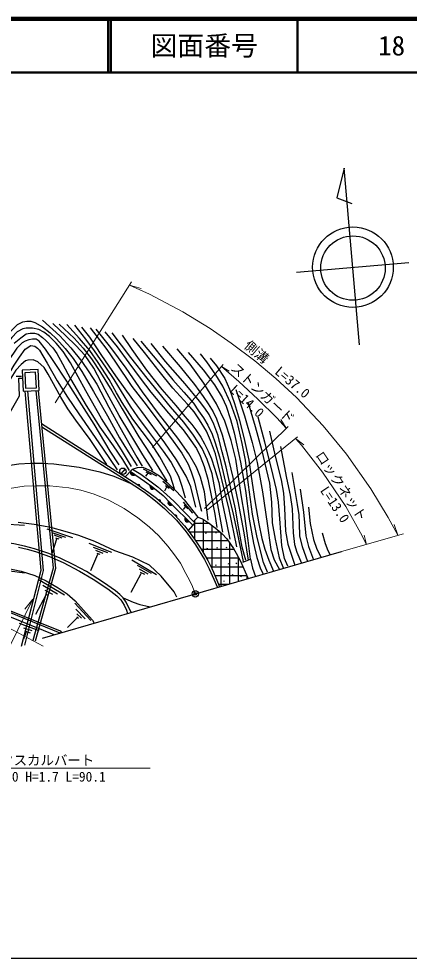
# Model space of a CAD drawing. Units: millimetres at full size, sheet at 1:1000; details may follow other scales. Extents: x 40000 to 680000, y 20000 to 380000.
# Drawn here: x 492124 to 564759, y 205000 to 380000 of the extents above; entities that cross this region are included whole.
import ezdxf
from ezdxf.enums import TextEntityAlignment as Align

# ---------------------------------------------------------------- set-up
doc = ezdxf.new("R2010")
doc.units = ezdxf.units.MM
doc.header["$LTSCALE"] = 1000
doc.header["$PDMODE"] = 32
doc.header["$PDSIZE"] = 500
doc.linetypes.add('CHAIN', pattern=[18.5, 12, -1.5, 3.5, -1.5])
for name, color, linetype, lineweight in [('M-BGD', 7, 'Continuous', 25), ('M-BMK', 2, 'CHAIN', 13), ('M-BMK-OTRS', 5, 'Continuous', 25), ('M-BMK-SRVR', 3, 'Continuous', 25), ('M-STR-HTXT', 7, 'Continuous', 13), ('M-TTL', 2, 'Continuous', 140), ('M-TTL-BAND', 7, 'Continuous', 25), ('M-TTL-LINE', 7, 'Continuous', 50)]:
    doc.layers.add(name, color=color, linetype=linetype, lineweight=lineweight)
doc.layers.add('M-OTRS', color=6, linetype='Continuous')
doc.layers.add('M-TTL-TXT', color=7, linetype='Continuous')
doc.styles.add('ＭＳ ゴシック', font='')
doc.styles.get('ＭＳ ゴシック').set_extended_font_data('MS Gothic')

msp = doc.modelspace()

# ---------------------------------------------------------------- hatches: boundary and pattern name
at = {"layer": 'M-BGD'}
for points in [[(512923, 295661, 0.82357), (513743, 295105)], [(514230, 293183), (514637, 292900, 0.82434)], [(516578, 293111, 0.82357), (517361, 292502)], [(518098, 290347), (518469, 290018, 0.82434)], [(519962, 290160, 0.82357), (520665, 289461)], [(521170, 287508), (521501, 287139, 0.82434)], [(523093, 287045, 0.82434), (523796, 286345)]]:
    msp.add_hatch(color=256, dxfattribs=at).paths.add_polyline_path(points)

# ---------------------------------------------------------------- linework, layer by layer
for p, q in [((511898, 296149), (511090, 295262)), ((515262, 296144), (517742, 294846)), ((512923, 295661), (513743, 295105)), ((515772, 295588), (516722, 295078)), ((515772, 294777), (516189, 295333)), ((516578, 293111), (517361, 292502)), ((518948, 293850), (520965, 292112)), ((519272, 292066), (519643, 292784)), ((519435, 293062), (520084, 292576)), ((519962, 290160), (520665, 289461)), ((522727, 289958), (524465, 287919)), ((522773, 288568), (523121, 289077)), ((522889, 289379), (523584, 288684)), ((523093, 287045), (523796, 286345)), ((489165, 285897), (493210, 285688)), ((527593, 286000), (524821, 286000)), ((524875, 286110), (524875, 286608)), ((524875, 282973), (524875, 286059)), ((525893, 286107), (526054, 286035)), ((526500, 280441), (526500, 286708)), ((528125, 277398), (528125, 285595)), ((497319, 284987), (502092, 283370)), ((498250, 284320), (500818, 283451)), ((498614, 283855), (500130, 283289)), ((529623, 284375), (523865, 284375)), ((526823, 284261), (526984, 284190)), ((528712, 284290), (528873, 284218)), ((529750, 274249), (529750, 284264)), ((498411, 280561), (499180, 283127)), ((498937, 283289), (499564, 283107)), ((505131, 282337), (509398, 280639)), ((531047, 282750), (525023, 282750)), ((531375, 274720), (531375, 282298)), ((505535, 277203), (506850, 280296)), ((505940, 281589), (508649, 280558)), ((506364, 280983), (507780, 280457)), ((506627, 280457), (507193, 280255)), ((532191, 281125), (526098, 281125)), ((527067, 281371), (527227, 281300)), ((528926, 281529), (529087, 281457)), ((530672, 281600), (530833, 281529)), ((513180, 279184), (517770, 276496)), ((533060, 279500), (527054, 279500)), ((528669, 278281), (528830, 278210)), ((530987, 278510), (531147, 278439)), ((532517, 278625), (532678, 278553)), ((533000, 275190), (533000, 279611)), ((487395, 277568), (493158, 276820)), ((512998, 273161), (514919, 276658)), ((514130, 278234), (516779, 276698)), ((514535, 277547), (516152, 276577)), ((514696, 276941), (515505, 276516)), ((533849, 277875), (527892, 277875)), ((531773, 276507), (531934, 276436)), ((499829, 265579), (476077, 275234)), ((495752, 275628), (500624, 272719)), ((534560, 276250), (528635, 276250)), ((530200, 275320), (530361, 275248)), ((530271, 276450), (530432, 276378)), ((533390, 276207), (533551, 276135)), ((534625, 275661), (534625, 276091)), ((498680, 265246), (475364, 274723)), ((496604, 274480), (499337, 272877)), ((496980, 273570), (498367, 272837)), ((531049, 274625), (529307, 274625)), ((495317, 269117), (497198, 272679)), ((497079, 272897), (497495, 272640)), ((502545, 271135), (505516, 267909)), ((502763, 270047), (504446, 268226)), ((501199, 266583), (503021, 268444)), ((502941, 269176), (503813, 268364)), ((502941, 268602), (503219, 268345)), ((492161, 267430), (495848, 266029)), ((493014, 266547), (494568, 266029)), ((493045, 264507), (493563, 265877)), ((493258, 265999), (494233, 265633))]:
    msp.add_line(p, q, dxfattribs=at)
for points in [[(496552, 323858), (499770, 320939), (501786, 318697), (503853, 316153), (505164, 314213), (506625, 311921), (508872, 307634), (510898, 303940), (512862, 300515), (514094, 298312), (515099, 296643)], [(513067, 296571), (511213, 299705), (507507, 305564), (504617, 310688), (501712, 315888), (500355, 318014), (499089, 319546), (497842, 320793), (496773, 321594), (495829, 322093), (494670, 322377), (493494, 322395), (492888, 322271), (491819, 321683), (490821, 320650), (489663, 319065), (488202, 316554), (486934, 314233), (485205, 311063), (483938, 308102), (482620, 304897), (481533, 302119), (480605, 300315)], [(480622, 302418), (482083, 305570), (484150, 310360), (486577, 315052), (488611, 319174), (490696, 321880), (491890, 323038), (492852, 323519), (493618, 323679), (494366, 323661), (495115, 323430), (496523, 322646), (497984, 321524), (499160, 320402), (500746, 318604), (502225, 316716), (503849, 314306), (506041, 310549), (508628, 306035), (510875, 301967), (512461, 299349), (514154, 296714)], [(517077, 295865), (515229, 298749), (512797, 302832), (510819, 306120), (508190, 310894), (506067, 314928), (504443, 317269), (502709, 319132), (500845, 320930), (498446, 323247)], [(499613, 323085), (502433, 320509), (504103, 318646), (505627, 316670), (507329, 314126), (509438, 310670), (511367, 307349), (514447, 302119), (516694, 298689), (518696, 295464), (519658, 293887)], [(521108, 292437), (520332, 294785), (518371, 298419), (516818, 300807), (513346, 305441), (511382, 308494), (510299, 310351), (508930, 312781), (506885, 315952), (505313, 318218), (503433, 320464), (501081, 323067)], [(502470, 322924), (504512, 320291), (506146, 318167), (508273, 315116), (509805, 312788), (511174, 310584), (512849, 307807), (514179, 305859), (516406, 302960), (519004, 299439), (520454, 297316), (521823, 294805), (522476, 292907), (523069, 290763)], [(525052, 289044), (524133, 292800), (523275, 294780), (521477, 297842), (519271, 301027), (514998, 306854), (513323, 309079), (510195, 313495), (507590, 317270), (505327, 320682), (503836, 322549)], [(505425, 322450), (507047, 320240), (508489, 318390), (510110, 316033), (513140, 311522), (515383, 308655), (518422, 304584), (520868, 301313), (522433, 299100), (523647, 297024), (524199, 295590), (524751, 293912), (525744, 289685), (526093, 288252)], [(527381, 286631), (526701, 291850), (525947, 294625), (525193, 296500), (523739, 298970), (521734, 301855), (518091, 306475), (515146, 310508), (512094, 314900), (509241, 318767), (506501, 322204)], [(510819, 296894), (509144, 299458), (506115, 304462), (503870, 308077), (501032, 312486), (498502, 316315), (497092, 318459), (495880, 319937), (495363, 320294), (494686, 320347), (493973, 320222), (493332, 319955), (492762, 319635), (491728, 318637), (490196, 316340), (488592, 313473), (486735, 309990), (485345, 307176), (483990, 303999), (483170, 301845), (482600, 300545), (481940, 299102)], [(491247, 319581), (492494, 320596), (493510, 321290), (494223, 321451), (495042, 321415), (495755, 321219), (496521, 320649), (497163, 320044), (498464, 318708), (499212, 317657), (500281, 315716), (501742, 312920), (504686, 307960), (507199, 303953), (509696, 300473), (511443, 297891), (512672, 295861)], [(508156, 321689), (510436, 318914), (512625, 315900), (514684, 313034), (516691, 310453), (519986, 306550), (522689, 303426), (523850, 301859), (525155, 299929), (525854, 298514), (526610, 296576), (527290, 294224), (528026, 290585), (528579, 287710), (528984, 285229)], [(530069, 284383), (529039, 290154), (528100, 295216), (527199, 297918), (526261, 299976), (524622, 302411), (522802, 304856), (520374, 307741), (515994, 313082), (512941, 316923), (509518, 321506)], [(511357, 321046), (513178, 318363), (515881, 314541), (518752, 310947), (521364, 307952), (523037, 305930), (524327, 304435), (525081, 303406), (525963, 302064), (526681, 300833), (527344, 299450), (528006, 297998), (528522, 296266), (529350, 293601), (530049, 289643), (530785, 286096), (531374, 283042)], [(532716, 281645), (531282, 288592), (529829, 294399), (528706, 298934), (527805, 301470), (527051, 303161), (525746, 305311), (524770, 306770), (523519, 308240), (520796, 311184), (518222, 314382), (515480, 317844), (513420, 320435)], [(482760, 298497), (484382, 301488), (486395, 305834), (487821, 309004), (489410, 312323), (491229, 315498), (492263, 316994), (493296, 318454), (494332, 319116), (495134, 318992), (495615, 318636), (495953, 318244), (497415, 315822), (499268, 312581), (501192, 309518), (503280, 306391), (505668, 303025), (507845, 299810), (510429, 295981)], [(514854, 319976), (518403, 315675), (520794, 312735), (522853, 310419), (524604, 308369), (525565, 306970), (526494, 305673), (527320, 304317), (528072, 302637), (528635, 301006), (529461, 298397), (530139, 295464), (531054, 291420), (531954, 288060), (532780, 284220), (533857, 278907)], [(534357, 279144), (533706, 281544), (532898, 286051), (532449, 288740), (531585, 292586), (530709, 296506), (529946, 299343), (529125, 302501), (528430, 304475), (527531, 306262), (526746, 307462), (525747, 308785), (523063, 311984), (519437, 316138), (516766, 319484)], [(518852, 319036), (522151, 315156), (524814, 311852), (526440, 309610), (527374, 308247), (528272, 306812), (528922, 305466), (529978, 302512), (530786, 299428), (531920, 294544), (532874, 290143), (533985, 284240), (534693, 279917), (534816, 279188)], [(535246, 279316), (534771, 282798), (534181, 287340), (533516, 291296), (532498, 297959), (531649, 301471), (530476, 305060), (528905, 308276), (526544, 312133), (523996, 315690), (521607, 318502)], [(523642, 317838), (526456, 314588), (528536, 311825), (529950, 309480), (530729, 307850), (531535, 305349), (532171, 302857), (533387, 297427), (534292, 292149), (535014, 286789), (535792, 282319), (536386, 279663), (537008, 277727), (537565, 276513)], [(538373, 276896), (537659, 278738), (536487, 283378), (535616, 287697), (534873, 293157), (534329, 297762), (533701, 300903), (532757, 304982), (531514, 308437), (530084, 311555), (528756, 313654), (527095, 316101), (525924, 317601)], [(527712, 316757), (528884, 315343), (530469, 313002), (531341, 311031), (532256, 308313), (533166, 305222), (534144, 301451), (534914, 297749), (535331, 294745), (536069, 290193), (536808, 285937), (537321, 283161), (537899, 281173), (538636, 279170), (539533, 277083)], [(508504, 296996), (505404, 301627), (502749, 305260), (501267, 307367), (499931, 309486), (497594, 313820), (496846, 315031), (495649, 316086), (494776, 316495), (493796, 316424), (493369, 316299), (492567, 315623), (491569, 314572), (490624, 313076), (489894, 311919), (488486, 308873), (487735, 307566), (486505, 304289), (485187, 301226), (484543, 299241), (483528, 297211)], [(491606, 313395), (492623, 313407)], [(488947, 304017), (492222, 309736), (492129, 313047), (492691, 313069)], [(493261, 310655), (496195, 277255), (492572, 263073)], [(493711, 310677), (496650, 277218), (493203, 263299)], [(495262, 310750), (498514, 277663), (494718, 264194)], [(495712, 310772), (498971, 277622), (495151, 264072)], [(532499, 310919), (534100, 306029), (535555, 301084), (536503, 297346), (537467, 291892), (538322, 285988), (539033, 281125), (539663, 279203), (540615, 277397)], [(534768, 308463), (536129, 304035), (537268, 299791), (538777, 293479), (539163, 289970), (539256, 286084), (539808, 283034), (540580, 279609), (541393, 277622)], [(496319, 304604), (506921, 297845), (512046, 294625), (514275, 293153), (516295, 291745), (517734, 290670), (519274, 289305), (521172, 287509), (522929, 285549), (523659, 284660), (524833, 283035), (526071, 281171), (527308, 279067), (528159, 277328), (528991, 275445), (529482, 274171)], [(542161, 278011), (541572, 279480), (541058, 281869), (540672, 286866), (540451, 289927), (540083, 292333), (539145, 296235), (537913, 301159), (536680, 305798)], [(496379, 303984), (511912, 294193), (515486, 291794), (517547, 290221), (519210, 288757), (521434, 286592), (523273, 284440), (525016, 281996), (526685, 279289), (527571, 277529), (528398, 275634), (529077, 274054)], [(538776, 303153), (539842, 298523), (540909, 294143), (541369, 291640), (541572, 288861), (541738, 284525), (542198, 282146), (542970, 279702), (543506, 278235)], [(540797, 300317), (541949, 294432), (542618, 291250), (542990, 288706), (543176, 284251), (543401, 282091), (543833, 280632), (544749, 278595)], [(484131, 295362), (486728, 296087), (489645, 296744), (492116, 297064), (494285, 297206), (496384, 297224), (498642, 297118), (503336, 296478), (507195, 295625), (509822, 294802), (513266, 293284)], [(511933, 294696), (513300, 296080), (514797, 295150), (516512, 293930), (518009, 292826), (519580, 291401), (521004, 290079), (524899, 286085), (523630, 284694)], [(513300, 296080), (514195, 296412), (515201, 296453), (516844, 295755), (518322, 294852), (519718, 293642), (521463, 291939), (522921, 290400), (525426, 287158), (524629, 286362)], [(512901, 295676), (515539, 293885), (517080, 292737), (518955, 291169), (520350, 289774), (524498, 285646)], [(542943, 295481), (543923, 289541), (544195, 287624), (544300, 286053), (544362, 283615), (544821, 281677), (545856, 278916)], [(544478, 292375), (545114, 288080), (545549, 283684), (546034, 281672), (546969, 279238)], [(546042, 289053), (546342, 285957), (546962, 283012), (547544, 281210), (548355, 279640)], [(525426, 287158), (526311, 286830), (527627, 285978), (528988, 284932), (529961, 284080), (530798, 283093), (532100, 281299), (532535, 280473), (533358, 278948), (534255, 276989), (534783, 275707)], [(521515, 272244), (521031, 273231), (518591, 276173), (516413, 278249), (513308, 279679), (509981, 280908), (506286, 282607), (503301, 283715), (500741, 284501), (498059, 285206), (494974, 285790), (492030, 286153)], [(548538, 284242), (549114, 282243), (549604, 280961), (550025, 280124)], [(513006, 269397), (512116, 271355), (511531, 272140), (510947, 272765), (510140, 273450), (507902, 275002), (504716, 277017), (502333, 278250), (499813, 279540), (497736, 280366), (495017, 281288), (493206, 281757), (491184, 282193), (489373, 282435), (486032, 282649), (483337, 282468)], [(492070, 281599), (493704, 281176), (495236, 280753), (497837, 279826), (500378, 278738), (503422, 277086), (505983, 275595), (508688, 273793), (510362, 272523), (511108, 271758), (511753, 270790), (512177, 269823), (512371, 269213)], [(533798, 278789), (535246, 279316), (535598, 277654), (536163, 276107)], [(484819, 277919), (487854, 277869), (490212, 277602), (492586, 277099), (495133, 276267), (497208, 275293), (499472, 273989), (501143, 272848), (502625, 271561), (504654, 269305), (505818, 267947), (506129, 267404)], [(476329, 275400), (499826, 265959), (500072, 265649)], [(511531, 272140), (512387, 271735), (513416, 271326), (514634, 270906), (515747, 270612), (516561, 270427)]]:
    msp.add_lwpolyline(points, dxfattribs=at)
for points in [[(495919, 310782), (495733, 314677), (492737, 314535), (492922, 310639)], [(495396, 311257), (495258, 314154), (493260, 314059), (493398, 311162)]]:
    msp.add_lwpolyline(points, close=True, dxfattribs=at)
msp.add_circle((511494, 295706), 600, dxfattribs=at)
for centre, radius, start, end in [((513387, 295463), 505, 156.94134, 314.83608), ((514406, 293002), 252, 336.17027, 134.17083), ((517029, 292883), 505, 153.19662, 311.09136), ((518252, 290147), 252, 329.45266, 127.45322), ((520382, 289879), 505, 146.19072, 304.08546), ((521300, 287292), 252, 322.86837, 120.86893), ((523512, 286763), 505, 146.13781, 304.13837)]:
    msp.add_arc(centre, radius, start, end, dxfattribs=at)
at = {"layer": 'M-BMK'}
msp.add_lwpolyline([(490379, 292512), (493140, 292909), (495505, 293012), (497901, 293016), (501410, 292630), (503655, 292196), (506142, 291423), (508750, 290386), (511744, 288745), (514279, 287056), (516397, 285344), (518178, 283700), (519882, 281784), (521102, 280159), (522187, 278572), (523213, 276676), (523943, 275292), (524446, 274272), (524963, 272862)], dxfattribs=at)
at = {"layer": 'M-BMK-OTRS'}
msp.add_line((496544, 264627), (552134, 280735), dxfattribs=at)
at = {"layer": 'M-BMK-SRVR'}
for p, q in [((552642, 352180), (551308, 346672)), ((555500, 319274), (552642, 352180)), ((551308, 346672), (554096, 345563)), ((543785, 332811), (564706, 334629))]:
    msp.add_line(p, q, dxfattribs=at)
for centre, radius in [((554288, 333724), 7500), ((554293, 333566), 6000), ((524963, 272862), 600)]:
    msp.add_circle(centre, radius, dxfattribs=at)
at = {"layer": 'M-OTRS'}
msp.add_point((524963, 272862), dxfattribs=at)
at = {"layer": 'M-STR-HTXT'}
for p, q in [((498858, 308479), (513087, 330981)), ((512717, 330396), (514907, 329746)), ((517024, 300160), (530169, 315598)), ((529845, 315218), (531255, 314384)), ((541892, 303710), (540877, 305357)), ((526666, 288749), (542243, 304055)), ((527259, 288548), (544003, 302094)), ((543627, 301790), (545164, 300662)), ((562647, 283784), (561955, 285806)), ((552134, 280735), (563688, 284086)), ((556804, 282089), (556361, 283833)), ((470026, 277303), (496648, 263149)), ((494711, 271878), (493258, 270035))]:
    msp.add_line(p, q, dxfattribs=at)
for points in [[(512717, 330396), (516460, 328672), (522669, 325389), (527723, 322322), (531658, 319580), (536062, 316297), (539925, 313014), (543797, 309466), (548743, 304162), (553082, 298878), (557595, 292456), (560844, 287117), (562647, 283784)], [(529845, 315218), (533059, 312436), (536578, 309156), (540126, 305662), (541892, 303710)], [(543627, 301790), (544717, 300585), (548651, 295541), (552945, 289123), (555710, 284257), (556804, 282089)], [(516593, 240407), (479316, 240407), (494711, 271878)]]:
    msp.add_lwpolyline(points, dxfattribs=at)
at = {"layer": 'M-TTL'}
msp.add_line((680000, 380000), (40000, 380000), dxfattribs=at)
at = {"layer": 'M-TTL-BAND'}
msp.add_line((40000, 205000), (579000, 205000), dxfattribs=at)
at = {"layer": 'M-TTL-LINE'}
for p, q in [((508747, 380000), (508747, 370000)), ((509247, 380000), (509247, 370000)), ((543997, 380000), (543997, 370000)), ((40000, 370000), (680000, 370000))]:
    msp.add_line(p, q, dxfattribs=at)

# ---------------------------------------------------------------- texts
at = {"layer": 'M-STR-HTXT', "style": 'ＭＳ ゴシック'}
for s, rotation, p in [('側溝\u3000L=37.0', 319.637, (533530, 318449)), ('ストンガード', 317.013, (531036, 314322)), ('L=14.0', 317.013, (530864, 310257)), ('ロックネット', 303.787, (546735, 298405)), ('L=13.0', 303.787, (547636, 291820))]:
    msp.add_text(s, height=1833, rotation=rotation, dxfattribs=at).set_placement(p, align=Align.BOTTOM_LEFT)
for s, p in [('ボックスカルバート', (483660, 240407)), ('W=1.0 H=1.7 L=90.1', (485847, 237355))]:
    msp.add_text(s, height=1833, dxfattribs=at).set_placement(p, align=Align.BOTTOM_LEFT)
at = {"layer": 'M-TTL-TXT', "style": 'ＭＳ ゴシック'}
for s, p in [('図面番号', (526622, 375000)), ('18', (561497, 375000))]:
    msp.add_text(s, height=3666, dxfattribs=at).set_placement(p, align=Align.MIDDLE_CENTER)

doc.saveas('drawing.dxf')
